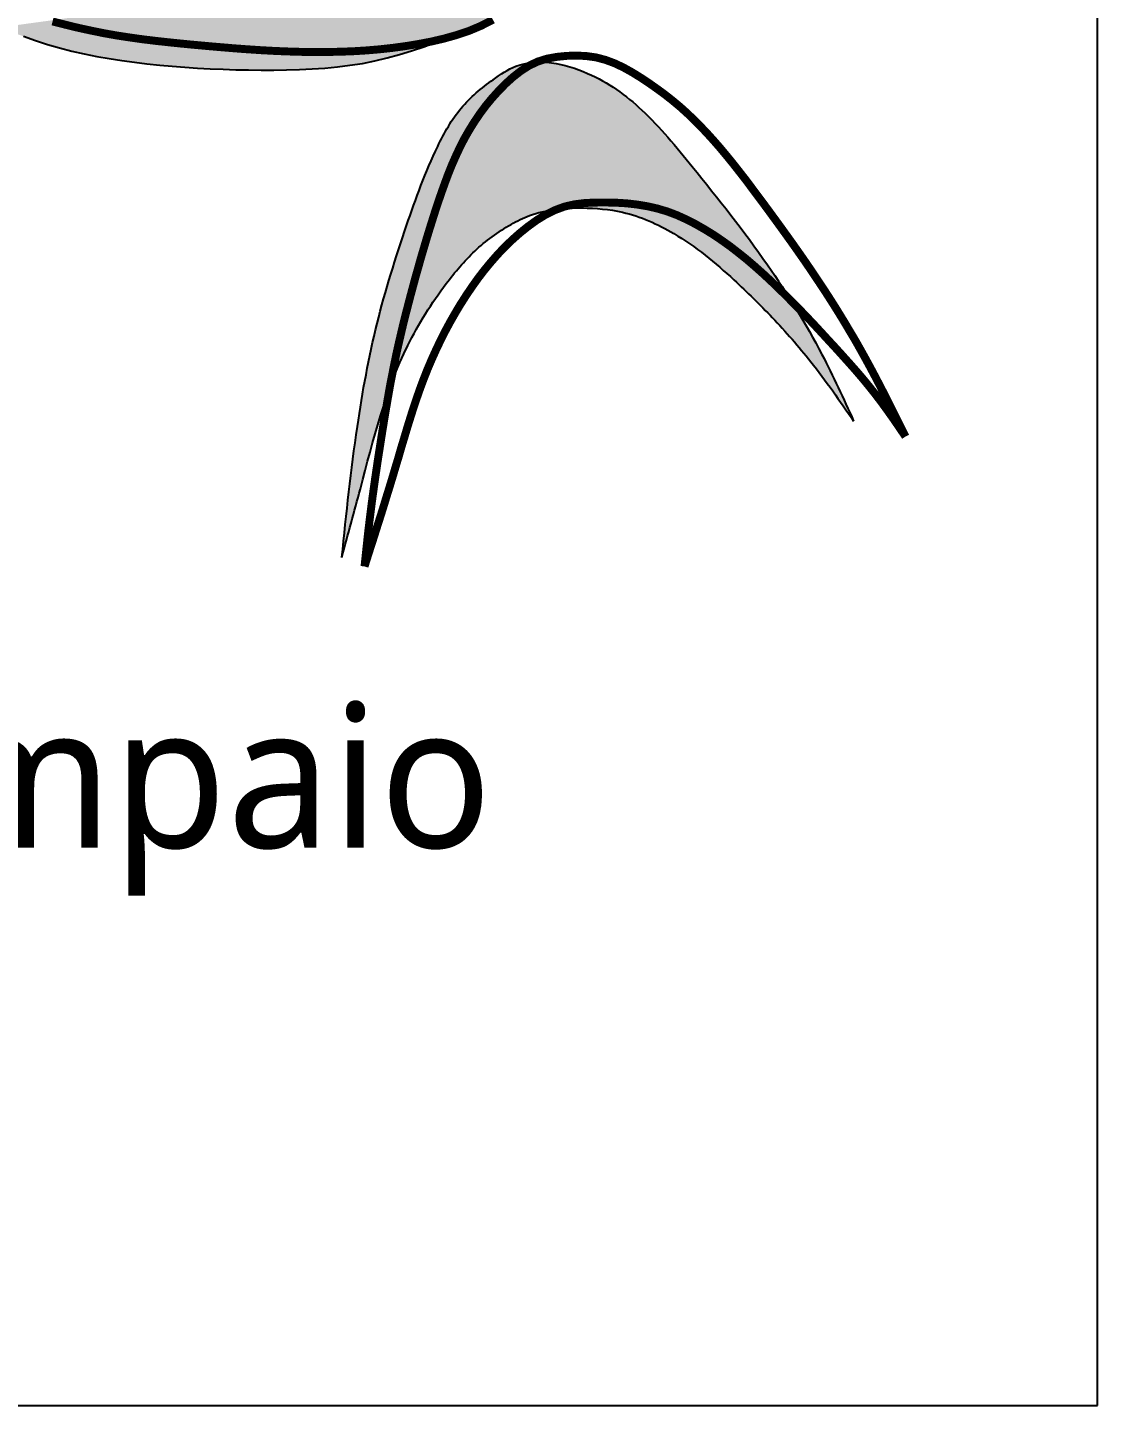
# Model space of a CAD drawing. Header units: millimetres. Extents: x -63 to 200, y -58 to -2.
# Drawn here: x 74.97 to 88.45, y -50.11 to -32.75 of the extents above; entities that cross this region are included whole.
import ezdxf

# ---------------------------------------------------------------- set-up
doc = ezdxf.new("R2010")
doc.units = ezdxf.units.MM
doc.layers.add('Amarelo', color=7, linetype='Continuous', plot=False)
doc.styles.get("Standard").update_dxf_attribs({"font": 'arial.ttf'})

msp = doc.modelspace()

# ---------------------------------------------------------------- hatches: boundary and pattern name
at = {"true_color": 0xf1b432}
h = msp.add_hatch(color=40, dxfattribs=at)
h.dxf.hatch_style = 1
h.paths.add_polyline_path([(75.842, -33.115), (76, -33.143), (76.159, -33.167), (76.317, -33.188), (76.476, -33.207), (76.636, -33.224), (76.795, -33.239), (76.954, -33.251), (77.114, -33.262), (77.274, -33.27), (77.434, -33.277), (77.594, -33.282), (77.754, -33.285), (77.915, -33.286), (78.075, -33.287), (78.236, -33.285), (78.396, -33.28), (78.557, -33.273), (78.717, -33.262), (78.876, -33.247), (79.034, -33.227), (79.192, -33.202), (79.348, -33.171), (79.504, -33.134), (79.658, -33.092), (79.811, -33.045), (79.963, -32.993), (80.114, -32.937), (80.258, -32.879), (80.219, -32.89), (80.056, -32.928), (79.893, -32.959), (79.728, -32.986), (79.564, -33.008), (79.399, -33.026), (79.233, -33.04), (79.068, -33.05), (78.902, -33.056), (78.736, -33.059), (78.57, -33.06), (78.404, -33.057), (78.239, -33.052), (78.073, -33.045), (77.908, -33.036), (77.743, -33.025), (77.577, -33.013), (77.412, -32.999), (77.247, -32.985), (77.082, -32.97), (76.916, -32.954), (76.751, -32.937), (76.587, -32.919), (76.422, -32.899), (76.258, -32.876), (76.094, -32.851), (75.931, -32.822), (75.769, -32.789), (75.607, -32.754), (75.446, -32.715), (75.286, -32.674), (75.246, -32.664), (75.143, -32.678), (75.012, -32.696), (74.88, -32.714), (74.749, -32.732), (74.617, -32.75), (74.767, -32.806), (74.918, -32.861), (75.069, -32.913), (75.221, -32.963), (75.374, -33.008), (75.529, -33.048), (75.685, -33.084)])
h.paths.add_polyline_path([(77.082, -32.97), (77.247, -32.985), (77.412, -32.999), (77.577, -33.013), (77.743, -33.025), (77.908, -33.036), (78.073, -33.045), (78.239, -33.052), (78.404, -33.057), (78.57, -33.06), (78.736, -33.059), (78.902, -33.056), (79.068, -33.05), (79.233, -33.04), (79.399, -33.026), (79.564, -33.008), (79.728, -32.986), (79.893, -32.959), (80.056, -32.928), (80.219, -32.89), (80.258, -32.879), (80.264, -32.877), (80.412, -32.813), (80.558, -32.744), (80.701, -32.67), (80.839, -32.589), (80.972, -32.5), (81.099, -32.403), (81.218, -32.297), (81.331, -32.183), (81.437, -32.062), (81.537, -31.936), (81.63, -31.805), (81.718, -31.671), (81.801, -31.535), (81.88, -31.395), (81.956, -31.254), (82.028, -31.111), (82.098, -30.967), (82.165, -30.821), (82.229, -30.675), (82.289, -30.526), (82.347, -30.377), (82.401, -30.226), (82.451, -30.074), (82.497, -29.921), (82.539, -29.766), (82.578, -29.611), (82.612, -29.455), (82.643, -29.298), (82.67, -29.14), (82.694, -28.981), (82.715, -28.823), (82.732, -28.663), (82.746, -28.504), (82.757, -28.344), (82.767, -28.184), (82.774, -28.025), (82.781, -27.865), (82.788, -27.705), (82.795, -27.545), (82.803, -27.385), (82.812, -27.225), (82.821, -27.066), (82.831, -26.906), (82.84, -26.746), (82.848, -26.586), (82.856, -26.426), (82.862, -26.267), (82.867, -26.107), (82.87, -25.988), (82.84, -26.139), (82.809, -26.291), (82.778, -26.444), (82.745, -26.595), (82.712, -26.747), (82.676, -26.898), (82.639, -27.049), (82.6, -27.199), (82.559, -27.349), (82.515, -27.499), (82.47, -27.647), (82.422, -27.795), (82.372, -27.942), (82.32, -28.088), (82.266, -28.234), (82.211, -28.379), (82.154, -28.523), (82.096, -28.668), (82.037, -28.812), (81.977, -28.955), (81.915, -29.098), (81.851, -29.239), (81.783, -29.379), (81.712, -29.517), (81.635, -29.652), (81.554, -29.784), (81.469, -29.914), (81.379, -30.041), (81.285, -30.165), (81.187, -30.287), (81.087, -30.406), (81.003, -30.5), (80.983, -30.526), (80.896, -30.626), (80.803, -30.721), (80.707, -30.812), (80.608, -30.902), (80.602, -30.908), (80.544, -30.962), (80.427, -31.065), (80.307, -31.164), (80.212, -31.239), (80.204, -31.246), (80.198, -31.25), (80.185, -31.26), (80.17, -31.271), (80.098, -31.326), (79.989, -31.404), (79.878, -31.478), (79.765, -31.548), (79.649, -31.613), (79.531, -31.673), (79.521, -31.678), (79.388, -31.741), (79.244, -31.801), (79.099, -31.856), (78.951, -31.904), (78.801, -31.947), (78.65, -31.983), (78.615, -31.991), (78.526, -32.017), (78.399, -32.055), (78.272, -32.092), (78.144, -32.129), (78.017, -32.165), (77.888, -32.199), (77.76, -32.231), (77.63, -32.26), (77.5, -32.288), (77.37, -32.314), (77.24, -32.339), (77.109, -32.364), (76.979, -32.388), (76.848, -32.412), (76.717, -32.435), (76.587, -32.458), (76.456, -32.48), (76.325, -32.502), (76.194, -32.523), (76.063, -32.544), (75.932, -32.564), (75.8, -32.584), (75.669, -32.604), (75.538, -32.623), (75.406, -32.641), (75.275, -32.66), (75.246, -32.664), (75.286, -32.674), (75.446, -32.715), (75.607, -32.754), (75.769, -32.789), (75.931, -32.822), (76.094, -32.851), (76.258, -32.876), (76.422, -32.899), (76.587, -32.919), (76.751, -32.937), (76.916, -32.954)])
h = msp.add_hatch(color=40, dxfattribs=at)
h.dxf.hatch_style = 1
edge = h.paths.add_edge_path()
edge.add_spline(control_points=[(78.931, -39.427), (79.009, -39.139), (79.202, -38.433), (79.385, -37.716), (79.531, -37.308)], knot_values=[0, 0, 0, 0, 0.897112, 2.198937, 2.198937, 2.198937, 2.198937], degree=3, periodic=0)
edge.add_line((79.531, -37.308), (79.547, -37.219))
edge.add_line((79.547, -37.219), (79.571, -37.098))
edge.add_line((79.571, -37.098), (79.595, -36.977))
edge.add_line((79.595, -36.977), (79.62, -36.856))
edge.add_line((79.62, -36.856), (79.647, -36.735))
edge.add_line((79.647, -36.735), (79.675, -36.615))
edge.add_line((79.675, -36.615), (79.703, -36.495))
edge.add_line((79.703, -36.495), (79.733, -36.375))
edge.add_line((79.733, -36.375), (79.764, -36.255))
edge.add_line((79.764, -36.255), (79.795, -36.136))
edge.add_line((79.795, -36.136), (79.827, -36.017))
edge.add_line((79.827, -36.017), (79.859, -35.898))
edge.add_line((79.859, -35.898), (79.893, -35.779))
edge.add_line((79.893, -35.779), (79.926, -35.66))
edge.add_line((79.926, -35.66), (79.961, -35.542))
edge.add_line((79.961, -35.542), (79.996, -35.423))
edge.add_line((79.996, -35.423), (80.032, -35.305))
edge.add_line((80.032, -35.305), (80.069, -35.187))
edge.add_line((80.069, -35.187), (80.106, -35.07))
edge.add_line((80.106, -35.07), (80.145, -34.952))
edge.add_line((80.145, -34.952), (80.185, -34.835))
edge.add_line((80.185, -34.835), (80.227, -34.718))
edge.add_line((80.227, -34.718), (80.27, -34.602))
edge.add_line((80.27, -34.602), (80.316, -34.487))
edge.add_line((80.316, -34.487), (80.366, -34.374))
edge.add_line((80.366, -34.374), (80.418, -34.262))
edge.add_line((80.418, -34.262), (80.474, -34.153))
edge.add_line((80.474, -34.153), (80.535, -34.046))
edge.add_line((80.535, -34.046), (80.6, -33.941))
edge.add_line((80.6, -33.941), (80.669, -33.839))
edge.add_line((80.669, -33.839), (80.743, -33.739))
edge.add_line((80.743, -33.739), (80.822, -33.643))
edge.add_line((80.822, -33.643), (80.905, -33.551))
edge.add_line((80.905, -33.551), (80.993, -33.461))
edge.add_line((80.993, -33.461), (81.086, -33.377))
edge.add_line((81.086, -33.377), (81.184, -33.3))
edge.add_line((81.184, -33.3), (81.288, -33.233))
edge.add_line((81.288, -33.233), (81.386, -33.186))
edge.add_spline(control_points=[(81.386, -33.186), (81.295, -33.19), (81.099, -33.226), (80.778, -33.444), (80.403, -33.749), (80.047, -34.395), (79.717, -35.311), (79.347, -36.485), (79.092, -37.888), (78.988, -38.877), (78.931, -39.427)], knot_values=[0, 0, 0, 0, 0.271119, 0.603532, 1.141159, 1.708023, 2.780816, 4.069183, 5.390962, 7.051761, 7.051761, 7.051761, 7.051761], degree=3, periodic=0)
edge = h.paths.add_edge_path()
edge.add_spline(control_points=[(79.531, -37.308), (79.599, -37.12), (79.79, -36.654), (80.159, -36.067), (80.597, -35.548), (80.968, -35.273), (81.325, -35.095), (81.529, -35.052), (81.651, -35.039)], knot_values=[2.198937, 2.198937, 2.198937, 2.198937, 2.797521, 3.715539, 4.261314, 4.828249, 5.085835, 5.450722, 5.450722, 5.450722, 5.450722], degree=3, periodic=0)
edge.add_line((81.651, -35.039), (81.737, -35.007))
edge.add_line((81.737, -35.007), (81.863, -34.978))
edge.add_line((81.863, -34.978), (81.993, -34.962))
edge.add_line((81.993, -34.962), (82.125, -34.956))
edge.add_line((82.125, -34.956), (82.257, -34.955))
edge.add_line((82.257, -34.955), (82.389, -34.958))
edge.add_line((82.389, -34.958), (82.521, -34.966))
edge.add_line((82.521, -34.966), (82.651, -34.981))
edge.add_line((82.651, -34.981), (82.779, -35.002))
edge.add_line((82.779, -35.002), (82.906, -35.031))
edge.add_line((82.906, -35.031), (83.031, -35.068))
edge.add_line((83.031, -35.068), (83.153, -35.114))
edge.add_line((83.153, -35.114), (83.272, -35.168))
edge.add_line((83.272, -35.168), (83.389, -35.228))
edge.add_line((83.389, -35.228), (83.503, -35.293))
edge.add_line((83.503, -35.293), (83.615, -35.362))
edge.add_line((83.615, -35.362), (83.724, -35.436))
edge.add_line((83.724, -35.436), (83.83, -35.512))
edge.add_line((83.83, -35.512), (83.933, -35.592))
edge.add_line((83.933, -35.592), (84.035, -35.674))
edge.add_line((84.035, -35.674), (84.134, -35.759))
edge.add_line((84.134, -35.759), (84.232, -35.846))
edge.add_line((84.232, -35.846), (84.328, -35.935))
edge.add_line((84.328, -35.935), (84.422, -36.025))
edge.add_line((84.422, -36.025), (84.515, -36.116))
edge.add_line((84.515, -36.116), (84.594, -36.195))
edge.add_spline(control_points=[(84.594, -36.195), (84.498, -36.041), (84.11, -35.455), (83.477, -34.66), (82.767, -33.791), (82.12, -33.319), (81.6, -33.178), (81.386, -33.186)], knot_values=[7.051761, 7.051761, 7.051761, 7.051761, 7.596594, 9.156585, 10.109811, 10.933533, 11.57164, 11.57164, 11.57164, 11.57164], degree=3, periodic=0)
edge.add_line((81.386, -33.186), (81.288, -33.233))
edge.add_line((81.288, -33.233), (81.184, -33.3))
edge.add_line((81.184, -33.3), (81.086, -33.377))
edge.add_line((81.086, -33.377), (80.993, -33.461))
edge.add_line((80.993, -33.461), (80.905, -33.551))
edge.add_line((80.905, -33.551), (80.822, -33.643))
edge.add_line((80.822, -33.643), (80.743, -33.739))
edge.add_line((80.743, -33.739), (80.669, -33.839))
edge.add_line((80.669, -33.839), (80.6, -33.941))
edge.add_line((80.6, -33.941), (80.535, -34.046))
edge.add_line((80.535, -34.046), (80.474, -34.153))
edge.add_line((80.474, -34.153), (80.418, -34.262))
edge.add_line((80.418, -34.262), (80.366, -34.374))
edge.add_line((80.366, -34.374), (80.316, -34.487))
edge.add_line((80.316, -34.487), (80.27, -34.602))
edge.add_line((80.27, -34.602), (80.227, -34.718))
edge.add_line((80.227, -34.718), (80.185, -34.835))
edge.add_line((80.185, -34.835), (80.145, -34.952))
edge.add_line((80.145, -34.952), (80.106, -35.07))
edge.add_line((80.106, -35.07), (80.069, -35.187))
edge.add_line((80.069, -35.187), (80.032, -35.305))
edge.add_line((80.032, -35.305), (79.996, -35.423))
edge.add_line((79.996, -35.423), (79.961, -35.542))
edge.add_line((79.961, -35.542), (79.926, -35.66))
edge.add_line((79.926, -35.66), (79.893, -35.779))
edge.add_line((79.893, -35.779), (79.859, -35.898))
edge.add_line((79.859, -35.898), (79.827, -36.017))
edge.add_line((79.827, -36.017), (79.795, -36.136))
edge.add_line((79.795, -36.136), (79.764, -36.255))
edge.add_line((79.764, -36.255), (79.733, -36.375))
edge.add_line((79.733, -36.375), (79.703, -36.495))
edge.add_line((79.703, -36.495), (79.675, -36.615))
edge.add_line((79.675, -36.615), (79.647, -36.735))
edge.add_line((79.647, -36.735), (79.62, -36.856))
edge.add_line((79.62, -36.856), (79.595, -36.977))
edge.add_line((79.595, -36.977), (79.571, -37.098))
edge.add_line((79.571, -37.098), (79.547, -37.219))
edge.add_line((79.547, -37.219), (79.531, -37.308))
edge = h.paths.add_edge_path()
edge.add_spline(control_points=[(85.381, -37.709), (85.253, -37.427), (85.016, -36.91), (84.732, -36.416), (84.594, -36.195)], knot_values=[11.57164, 11.57164, 11.57164, 11.57164, 12.499664, 13.277992, 13.277992, 13.277992, 13.277992], degree=3, periodic=0)
edge.add_line((84.594, -36.195), (84.515, -36.116))
edge.add_line((84.515, -36.116), (84.422, -36.025))
edge.add_line((84.422, -36.025), (84.328, -35.935))
edge.add_line((84.328, -35.935), (84.232, -35.846))
edge.add_line((84.232, -35.846), (84.134, -35.759))
edge.add_line((84.134, -35.759), (84.035, -35.674))
edge.add_line((84.035, -35.674), (83.933, -35.592))
edge.add_line((83.933, -35.592), (83.83, -35.512))
edge.add_line((83.83, -35.512), (83.724, -35.436))
edge.add_line((83.724, -35.436), (83.615, -35.362))
edge.add_line((83.615, -35.362), (83.503, -35.293))
edge.add_line((83.503, -35.293), (83.389, -35.228))
edge.add_line((83.389, -35.228), (83.272, -35.168))
edge.add_line((83.272, -35.168), (83.153, -35.114))
edge.add_line((83.153, -35.114), (83.031, -35.068))
edge.add_line((83.031, -35.068), (82.906, -35.031))
edge.add_line((82.906, -35.031), (82.779, -35.002))
edge.add_line((82.779, -35.002), (82.651, -34.981))
edge.add_line((82.651, -34.981), (82.521, -34.966))
edge.add_line((82.521, -34.966), (82.389, -34.958))
edge.add_line((82.389, -34.958), (82.257, -34.955))
edge.add_line((82.257, -34.955), (82.125, -34.956))
edge.add_line((82.125, -34.956), (81.993, -34.962))
edge.add_line((81.993, -34.962), (81.863, -34.978))
edge.add_line((81.863, -34.978), (81.737, -35.007))
edge.add_line((81.737, -35.007), (81.651, -35.039))
edge.add_spline(control_points=[(81.651, -35.039), (81.753, -35.027), (82.029, -35.017), (82.536, -35.059), (83.209, -35.36), (83.813, -35.859), (84.375, -36.414), (84.892, -37), (85.206, -37.455), (85.381, -37.709)], knot_values=[5.450722, 5.450722, 5.450722, 5.450722, 5.75732, 6.266935, 6.968993, 7.924244, 8.603618, 9.340023, 10.262409, 10.262409, 10.262409, 10.262409], degree=3, periodic=0)

# ---------------------------------------------------------------- linework, layer by layer
at = {"color": 18, "true_color": 0x000000, "const_width": 0.1}
for points in [[(75.286, -32.674), (75.446, -32.715), (75.607, -32.754), (75.769, -32.789), (75.931, -32.822), (76.094, -32.851), (76.258, -32.876), (76.422, -32.899), (76.587, -32.919), (76.751, -32.937), (76.916, -32.954), (77.082, -32.97), (77.247, -32.985), (77.412, -32.999), (77.577, -33.013), (77.743, -33.025), (77.908, -33.036), (78.073, -33.045), (78.239, -33.052), (78.404, -33.057), (78.57, -33.06), (78.736, -33.059), (78.902, -33.056), (79.068, -33.05), (79.233, -33.04), (79.399, -33.026), (79.564, -33.008), (79.728, -32.986), (79.893, -32.959), (80.056, -32.928), (80.219, -32.89), (80.379, -32.845), (80.536, -32.792), (80.688, -32.728), (80.835, -32.652)], [(86.034, -37.905), (85.979, -37.794), (85.925, -37.684), (85.869, -37.573), (85.814, -37.463), (85.758, -37.353), (85.701, -37.243), (85.644, -37.134), (85.586, -37.025), (85.527, -36.917), (85.467, -36.809), (85.406, -36.701), (85.343, -36.595), (85.28, -36.489), (85.216, -36.383), (85.151, -36.278), (85.085, -36.174), (85.018, -36.07), (84.95, -35.967), (84.881, -35.864), (84.812, -35.762), (84.742, -35.66), (84.671, -35.559), (84.6, -35.458), (84.528, -35.358), (84.456, -35.258), (84.383, -35.158), (84.31, -35.058), (84.237, -34.959), (84.163, -34.86), (84.089, -34.761), (84.015, -34.662), (83.939, -34.565), (83.863, -34.468), (83.785, -34.372), (83.706, -34.277), (83.625, -34.184), (83.542, -34.092), (83.457, -34.002), (83.37, -33.914), (83.281, -33.829), (83.189, -33.746), (83.094, -33.667), (82.997, -33.591), (82.897, -33.518), (82.796, -33.447), (82.693, -33.379), (82.588, -33.314), (82.48, -33.254), (82.368, -33.201), (82.252, -33.158), (82.133, -33.127), (82.011, -33.11), (81.887, -33.104), (81.762, -33.108), (81.638, -33.121), (81.516, -33.143), (81.399, -33.18), (81.288, -33.233), (81.184, -33.3), (81.086, -33.377), (80.993, -33.461), (80.905, -33.551), (80.822, -33.643), (80.743, -33.739), (80.669, -33.839), (80.6, -33.941), (80.535, -34.046), (80.474, -34.153), (80.418, -34.262), (80.366, -34.374), (80.316, -34.487), (80.27, -34.602), (80.227, -34.718), (80.185, -34.835), (80.145, -34.952), (80.106, -35.07), (80.069, -35.187), (80.032, -35.305), (79.996, -35.423), (79.961, -35.542), (79.926, -35.66), (79.893, -35.779), (79.859, -35.898), (79.827, -36.017), (79.795, -36.136), (79.764, -36.255), (79.733, -36.375), (79.703, -36.495), (79.675, -36.615), (79.647, -36.735), (79.62, -36.856), (79.595, -36.977), (79.571, -37.098), (79.547, -37.219), (79.525, -37.341), (79.504, -37.462), (79.483, -37.584), (79.463, -37.706), (79.443, -37.828), (79.424, -37.95), (79.405, -38.072), (79.386, -38.194), (79.368, -38.316), (79.35, -38.438), (79.333, -38.56), (79.316, -38.683), (79.3, -38.805), (79.285, -38.928), (79.27, -39.05), (79.256, -39.173), (79.243, -39.296), (79.23, -39.418), (79.217, -39.541)], [(79.217, -39.541), (79.256, -39.417), (79.296, -39.292), (79.336, -39.168), (79.375, -39.044), (79.415, -38.919), (79.454, -38.795), (79.492, -38.67), (79.531, -38.545), (79.569, -38.42), (79.606, -38.295), (79.644, -38.17), (79.68, -38.044), (79.718, -37.919), (79.755, -37.794), (79.794, -37.669), (79.833, -37.545), (79.875, -37.421), (79.918, -37.298), (79.964, -37.175), (80.012, -37.054), (80.063, -36.934), (80.117, -36.815), (80.173, -36.697), (80.232, -36.58), (80.294, -36.465), (80.359, -36.351), (80.426, -36.239), (80.497, -36.128), (80.57, -36.02), (80.646, -35.913), (80.725, -35.81), (80.808, -35.709), (80.894, -35.611), (80.984, -35.516), (81.078, -35.426), (81.176, -35.339), (81.278, -35.257), (81.386, -35.179), (81.498, -35.11), (81.615, -35.052), (81.737, -35.007), (81.863, -34.978), (81.993, -34.962), (82.125, -34.956), (82.257, -34.955), (82.389, -34.958), (82.521, -34.966), (82.651, -34.981), (82.779, -35.002), (82.906, -35.031), (83.031, -35.068), (83.153, -35.114), (83.272, -35.168), (83.389, -35.228), (83.503, -35.293), (83.615, -35.362), (83.724, -35.436), (83.83, -35.512), (83.933, -35.592), (84.035, -35.674), (84.134, -35.759), (84.232, -35.846), (84.328, -35.935), (84.422, -36.025), (84.515, -36.116), (84.607, -36.209), (84.699, -36.302), (84.789, -36.396), (84.879, -36.491), (84.968, -36.587), (85.056, -36.683), (85.145, -36.779), (85.233, -36.876), (85.32, -36.973), (85.407, -37.071), (85.492, -37.17), (85.575, -37.271), (85.656, -37.373), (85.735, -37.477), (85.812, -37.583), (85.887, -37.689), (85.961, -37.797), (86.034, -37.905)]]:
    msp.add_lwpolyline(points, dxfattribs=at)
at = {"color": 30, "true_color": 0xf8991e}
msp.add_lwpolyline([(74.918, -32.861), (75.069, -32.913), (75.221, -32.963), (75.374, -33.008), (75.529, -33.048), (75.685, -33.084), (75.842, -33.115), (76, -33.143), (76.159, -33.167), (76.317, -33.188), (76.476, -33.207), (76.636, -33.224), (76.795, -33.239), (76.954, -33.251), (77.114, -33.262), (77.274, -33.27), (77.434, -33.277), (77.594, -33.282), (77.754, -33.285), (77.915, -33.286), (78.075, -33.287), (78.236, -33.285), (78.396, -33.28), (78.557, -33.273), (78.717, -33.262), (78.876, -33.247), (79.034, -33.227), (79.192, -33.202), (79.348, -33.171), (79.504, -33.134), (79.658, -33.092), (79.811, -33.045), (79.963, -32.993), (80.114, -32.937), (80.264, -32.877), (80.412, -32.813), (80.558, -32.744)], dxfattribs=at)
for points in [[(78.931, -39.427), (79.127, -37.778), (79.376, -36.48), (79.747, -35.246), (80.14, -34.248), (80.436, -33.765), (80.838, -33.408), (81.124, -33.239), (82.029, -33.328), (82.711, -33.791), (83.346, -34.502), (84.294, -35.74), (84.981, -36.871), (85.381, -37.709)], [(78.931, -39.427), (79.165, -38.562), (79.762, -36.757), (80.247, -35.978), (80.607, -35.568), (81.063, -35.231), (81.295, -35.12), (81.96, -35.024), (82.467, -35.078), (83.115, -35.347), (83.872, -35.93), (84.356, -36.406), (84.84, -36.961), (85.381, -37.709)]]:
    msp.add_spline(points, degree=3, dxfattribs=at)
at = {"layer": 'Amarelo', "color": 6}
for p, q in [((88.453, -50.112), (88.453, -10.112)), ((48.453, -50.112), (88.453, -50.112))]:
    msp.add_line(p, q, dxfattribs=at)

# ---------------------------------------------------------------- texts
at = {"color": 6, "insert": (51.102, -41.285), "char_height": 1.8, "attachment_point": 1}
msp.add_mtext_dynamic_manual_height_columns('{\\fSegoe Print|b0|i0|c0|p2;\\C256;Prof. José Salvado Sampaio}', width=58.23972, gutter_width=0, heights=[29.094], dxfattribs=at)

doc.saveas('drawing.dxf')
